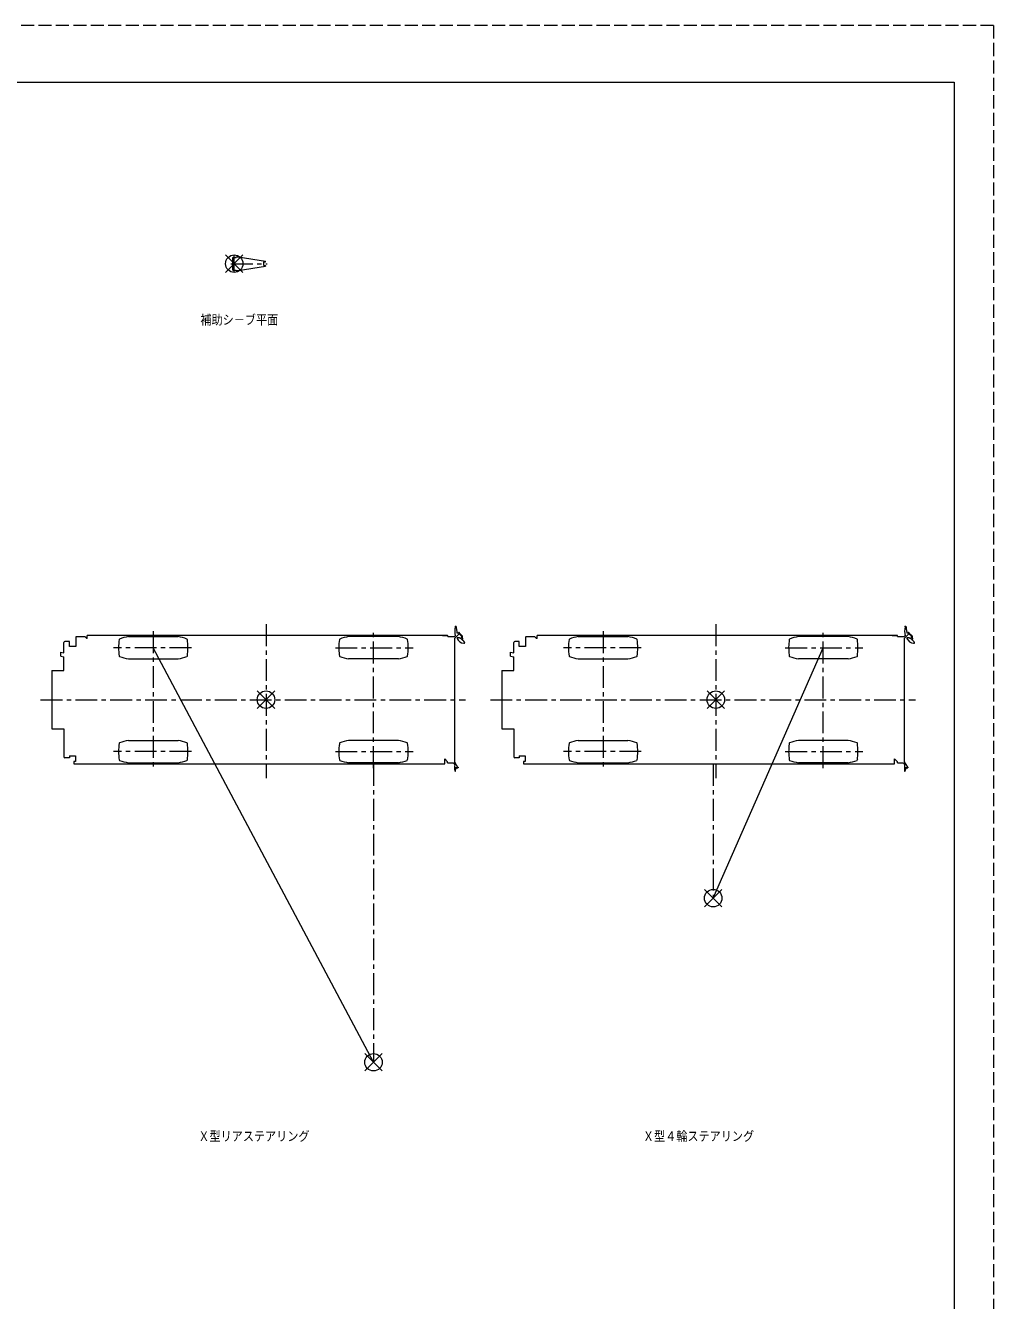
# Model space of a CAD drawing. Units: millimetres on the paper. Extents: x -420 to 420, y -297 to 297.
# Drawn here: x 198.5 to 420.5, y 4.6 to 297 of the extents above; entities that cross this region are included whole.
import ezdxf
from ezdxf.enums import TextEntityAlignment as Align

# ---------------------------------------------------------------- set-up
doc = ezdxf.new("R2010")
doc.units = ezdxf.units.MM
doc.linetypes.add('CHAIN1', pattern=[8, 5, -1, 1, -1])
doc.linetypes.add('DASHED3', pattern=[4, 3, -1])
doc.layers.add('0-0_0', color=7, linetype='Continuous', lineweight=18)
doc.layers.add('0-1_1', color=7, linetype='DASHED3', lineweight=18)
doc.styles.add('ＭＳ ゴシック', font='')
doc.styles.get('ＭＳ ゴシック').set_extended_font_data('MS Gothic')

msp = doc.modelspace()

# ---------------------------------------------------------------- linework, layer by layer
at = {"layer": '0-0_0', "color": 5}
for p, q in [((244.388, 240.383), (248.388, 244.383)), ((244.388, 244.383), (248.388, 240.383)), ((251.676, 144.406), (255.676, 140.406)), ((251.676, 140.406), (255.676, 144.406)), ((354.826, 144.406), (358.826, 140.406)), ((354.826, 140.406), (358.826, 144.406)), ((354.226, 98.892), (358.226, 94.892)), ((354.226, 94.892), (358.226, 98.892)), ((280.326, 61.264), (276.326, 57.264)), ((280.326, 57.264), (276.326, 61.264)), ((280.326, 61.264), (276.326, 57.264)), ((280.326, 57.264), (276.326, 61.264))]:
    msp.add_line(p, q, dxfattribs=at)
at = {"layer": '0-0_0'}
for p, q in [((246.088, 243.832), (246.814, 243.832)), ((246.088, 240.932), (246.088, 243.832)), ((246.814, 243.832), (246.868, 243.933)), ((246.868, 243.933), (247.319, 243.933)), ((247.319, 243.933), (253.596, 242.975)), ((253.183, 242.775), (253.553, 242.775)), ((253.183, 241.991), (253.183, 242.775)), ((253.596, 242.91), (253.596, 242.975)), ((246.088, 240.932), (246.814, 240.932)), ((246.814, 240.932), (246.868, 240.833)), ((246.868, 240.833), (247.319, 240.833)), ((247.319, 240.833), (253.596, 241.791)), ((253.183, 241.991), (253.547, 241.991)), ((253.596, 241.856), (253.596, 241.791)), ((297.079, 159.231), (297.198, 159.231)), ((297.298, 159.131), (297.298, 158.841)), ((297.298, 158.843), (297.398, 158.031)), ((297.398, 158.031), (297.448, 158.031)), ((297.448, 158.031), (297.448, 157.771)), ((400.229, 159.231), (400.348, 159.231)), ((400.448, 159.131), (400.448, 158.841)), ((400.448, 158.843), (400.548, 158.031)), ((400.548, 158.031), (400.598, 158.031)), ((400.598, 158.031), (400.598, 157.771)), ((207.353, 153.156), (207.353, 155.526)), ((208.599, 155.749), (207.576, 155.749)), ((208.599, 154.562), (208.599, 155.749)), ((210.056, 156.747), (210.056, 154.562)), ((212.186, 156.807), (210.116, 156.807)), ((212.568, 156.424), (212.186, 156.807)), ((212.691, 156.424), (212.568, 156.424)), ((212.691, 156.424), (212.691, 157.156)), ((295.326, 157.156), (212.691, 157.156)), ((220.016, 156.196), (220.096, 156.316)), ((222.131, 156.871), (233.521, 156.871)), ((235.636, 156.196), (235.556, 156.316)), ((270.516, 156.196), (270.596, 156.316)), ((284.021, 156.871), (272.631, 156.871)), ((286.136, 156.196), (286.056, 156.316)), ((294.141, 157.156), (295.361, 157.156)), ((295.361, 156.856), (295.361, 157.156)), ((295.361, 156.856), (296.653, 156.856)), ((297.045, 157.011), (296.818, 156.783)), ((297.938, 157.519), (296.876, 156.457)), ((296.876, 156.457), (296.876, 128.171)), ((297.448, 157.771), (297.806, 157.771)), ((298.531, 156.941), (297.938, 157.519)), ((298.664, 157.078), (298.044, 157.682)), ((298.456, 156.615), (298.542, 156.675)), ((298.456, 156.43), (298.456, 156.615)), ((298.456, 156.43), (298.517, 156.371)), ((298.492, 156.302), (298.517, 156.371)), ((298.562, 156.687), (298.542, 156.675)), ((298.553, 156.186), (298.669, 156.29)), ((298.562, 156.687), (298.562, 156.882)), ((298.669, 156.29), (298.731, 156.259)), ((298.731, 156.259), (298.802, 156.257)), ((298.753, 156.592), (298.753, 156.882)), ((298.831, 156.459), (298.753, 156.592)), ((298.831, 156.273), (298.802, 156.257)), ((298.831, 156.273), (298.831, 156.459)), ((310.503, 153.156), (310.503, 155.526)), ((311.749, 155.749), (310.726, 155.749)), ((311.749, 154.562), (311.749, 155.749)), ((313.206, 156.747), (313.206, 154.562)), ((315.336, 156.807), (313.266, 156.807)), ((315.719, 156.424), (315.336, 156.807)), ((315.841, 156.424), (315.719, 156.424)), ((315.841, 156.424), (315.841, 157.156)), ((398.476, 157.156), (315.841, 157.156)), ((323.166, 156.196), (323.246, 156.316)), ((325.281, 156.871), (336.671, 156.871)), ((338.786, 156.196), (338.706, 156.316)), ((373.666, 156.196), (373.746, 156.316)), ((387.171, 156.871), (375.781, 156.871)), ((389.286, 156.196), (389.206, 156.316)), ((397.291, 157.156), (398.511, 157.156)), ((398.511, 156.856), (398.511, 157.156)), ((398.511, 156.856), (399.803, 156.856)), ((400.196, 157.011), (399.968, 156.783)), ((401.088, 157.519), (400.026, 156.457)), ((400.026, 156.457), (400.026, 128.171)), ((400.598, 157.771), (400.956, 157.771)), ((401.681, 156.941), (401.088, 157.519)), ((401.814, 157.078), (401.194, 157.682)), ((401.606, 156.615), (401.692, 156.675)), ((401.606, 156.43), (401.606, 156.615)), ((401.606, 156.43), (401.667, 156.371)), ((401.642, 156.302), (401.667, 156.371)), ((401.713, 156.687), (401.692, 156.675)), ((401.703, 156.186), (401.819, 156.29)), ((401.713, 156.687), (401.713, 156.882)), ((401.819, 156.29), (401.881, 156.259)), ((401.881, 156.259), (401.952, 156.257)), ((401.904, 156.592), (401.904, 156.882)), ((401.981, 156.459), (401.904, 156.592)), ((401.981, 156.273), (401.952, 156.257)), ((401.981, 156.273), (401.981, 156.459)), ((206.602, 152.365), (206.602, 153.265)), ((206.602, 153.265), (207.353, 153.156)), ((206.602, 152.365), (207.353, 152.255)), ((207.353, 149.106), (207.353, 152.255)), ((210.056, 154.562), (208.599, 154.562)), ((220.016, 152.416), (220.096, 152.296)), ((278.326, 59.264), (227.826, 154.306)), ((235.636, 152.416), (235.556, 152.296)), ((270.516, 152.416), (270.596, 152.296)), ((286.136, 152.416), (286.056, 152.296)), ((309.752, 152.365), (309.752, 153.265)), ((309.752, 153.265), (310.503, 153.156)), ((309.752, 152.365), (310.503, 152.255)), ((310.503, 149.106), (310.503, 152.255)), ((313.206, 154.562), (311.749, 154.562)), ((323.166, 152.416), (323.246, 152.296)), ((338.786, 152.416), (338.706, 152.296)), ((356.226, 96.892), (381.476, 154.306)), ((373.666, 152.416), (373.746, 152.296)), ((389.286, 152.416), (389.206, 152.296)), ((222.131, 151.741), (233.521, 151.741)), ((284.021, 151.741), (272.631, 151.741)), ((325.281, 151.741), (336.671, 151.741)), ((387.171, 151.741), (375.781, 151.741)), ((204.576, 149.106), (207.353, 149.106)), ((204.576, 149.106), (204.576, 135.706)), ((307.726, 149.106), (310.503, 149.106)), ((307.726, 149.106), (307.726, 135.706)), ((204.576, 135.706), (207.353, 135.706)), ((207.353, 135.706), (207.353, 129.286)), ((307.726, 135.706), (310.503, 135.706)), ((310.503, 135.706), (310.503, 129.286)), ((220.016, 132.396), (220.096, 132.516)), ((222.131, 133.071), (233.521, 133.071)), ((235.636, 132.396), (235.556, 132.516)), ((270.516, 132.396), (270.596, 132.516)), ((284.021, 133.071), (272.631, 133.071)), ((286.136, 132.396), (286.056, 132.516)), ((323.166, 132.396), (323.246, 132.516)), ((325.281, 133.071), (336.671, 133.071)), ((338.786, 132.396), (338.706, 132.516)), ((373.666, 132.396), (373.746, 132.516)), ((387.171, 133.071), (375.781, 133.071)), ((389.286, 132.396), (389.206, 132.516)), ((208.599, 129.063), (207.576, 129.063)), ((208.599, 129.562), (209.956, 129.562)), ((208.599, 129.562), (208.599, 129.063)), ((209.956, 129.562), (209.956, 128.256)), ((294.646, 127.656), (294.646, 128.859)), ((295.326, 128.179), (294.646, 128.859)), ((311.749, 129.063), (310.726, 129.063)), ((311.749, 129.562), (313.106, 129.562)), ((311.749, 129.562), (311.749, 129.063)), ((313.106, 129.562), (313.106, 128.256)), ((397.796, 127.656), (397.796, 128.859)), ((398.476, 128.179), (397.796, 128.859)), ((209.591, 127.896), (209.576, 127.896)), ((209.576, 127.896), (209.576, 127.656)), ((209.576, 127.656), (294.646, 127.656)), ((209.956, 128.256), (209.591, 128.256)), ((209.591, 128.256), (209.591, 127.896)), ((220.016, 128.616), (220.096, 128.496)), ((222.131, 127.941), (233.521, 127.941)), ((235.636, 128.616), (235.556, 128.496)), ((270.516, 128.616), (270.596, 128.496)), ((284.021, 127.941), (272.631, 127.941)), ((286.136, 128.616), (286.056, 128.496)), ((295.326, 127.956), (295.326, 128.179)), ((295.326, 127.956), (296.686, 127.956)), ((296.686, 127.956), (296.955, 127.49)), ((296.876, 128.171), (297.599, 126.921)), ((296.941, 126.086), (296.941, 126.033)), ((297.051, 125.981), (296.993, 125.981)), ((297.151, 126.741), (297.151, 126.431)), ((297.392, 126.741), (297.151, 126.741)), ((297.724, 126.741), (297.596, 126.741)), ((297.599, 126.921), (297.724, 126.921)), ((297.724, 126.921), (297.724, 126.741)), ((312.741, 127.896), (312.726, 127.896)), ((312.726, 127.896), (312.726, 127.656)), ((312.726, 127.656), (397.796, 127.656)), ((313.106, 128.256), (312.741, 128.256)), ((312.741, 128.256), (312.741, 127.896)), ((323.166, 128.616), (323.246, 128.496)), ((325.281, 127.941), (336.671, 127.941)), ((338.786, 128.616), (338.706, 128.496)), ((373.666, 128.616), (373.746, 128.496)), ((387.171, 127.941), (375.781, 127.941)), ((389.286, 128.616), (389.206, 128.496)), ((398.476, 127.956), (398.476, 128.179)), ((398.476, 127.956), (399.836, 127.956)), ((399.836, 127.956), (400.106, 127.49)), ((400.026, 128.171), (400.749, 126.921)), ((400.091, 126.086), (400.091, 126.033)), ((400.201, 125.981), (400.143, 125.981)), ((400.301, 126.741), (400.301, 126.431)), ((400.542, 126.741), (400.301, 126.741)), ((400.874, 126.741), (400.746, 126.741)), ((400.749, 126.921), (400.874, 126.921)), ((400.874, 126.921), (400.874, 126.741))]:
    msp.add_line(p, q, dxfattribs=at)
at = {"layer": '0-0_0', "linetype": 'CHAIN1'}
for p, q in [((246.388, 240.324), (246.388, 244.403)), ((245.628, 242.383), (253.951, 242.383)), ((227.826, 158.099), (227.826, 126.718)), ((253.676, 159.712), (253.676, 124.436)), ((278.326, 126.713), (278.326, 158.094)), ((330.976, 158.099), (330.976, 126.718)), ((356.826, 159.712), (356.826, 124.436)), ((381.476, 126.713), (381.476, 158.094)), ((236.56, 154.306), (218.735, 154.306)), ((269.591, 154.306), (287.417, 154.306)), ((339.711, 154.306), (321.885, 154.306)), ((372.742, 154.306), (390.567, 154.306)), ((201.972, 142.406), (299.452, 142.406)), ((305.122, 142.406), (402.602, 142.406)), ((236.56, 130.506), (218.735, 130.506)), ((269.591, 130.506), (287.417, 130.506)), ((339.711, 130.506), (321.885, 130.506)), ((372.742, 130.506), (390.567, 130.506)), ((278.326, 127.656), (278.326, 59.264)), ((356.226, 127.656), (356.226, 96.892))]:
    msp.add_line(p, q, dxfattribs=at)
at = {"layer": '0-0_0', "color": 5}
for centre in [(246.388, 242.383), (253.676, 142.406), (356.826, 142.406), (356.226, 96.892), (278.326, 59.264), (278.326, 59.264)]:
    msp.add_circle(centre, 2, dxfattribs=at)
at = {"layer": '0-0_0'}
for centre, radius, start, end in [((253.542, 242.824), 0.0496, 276.07122, 281.66759), ((253.533, 242.825), 0.0528, 290.34274, 295.93911), ((253.525, 242.827), 0.0583, 302.44903, 308.0454), ((253.517, 242.829), 0.0654, 312.19874, 317.79511), ((253.509, 242.832), 0.0734, 319.93559, 325.53196), ((253.502, 242.836), 0.0817, 326.12201, 331.71838), ((253.495, 242.841), 0.0901, 331.15979, 336.75616), ((253.489, 242.847), 0.0981, 335.35437, 340.95074), ((253.483, 242.853), 0.106, 338.92806, 344.52443), ((253.478, 242.859), 0.113, 342.04161, 347.63798), ((253.473, 242.866), 0.119, 344.81259, 350.40896), ((253.469, 242.873), 0.124, 347.32876, 352.92514), ((253.466, 242.881), 0.128, 349.65749, 355.25386), ((253.463, 242.889), 0.132, 351.85221, 357.44858), ((253.462, 242.898), 0.134, 353.9571, 359.55348), ((253.461, 242.906), 0.135, 356.01042, 1.6068), ((253.544, 241.941), 0.0494, 80.67226, 86.32523), ((253.535, 241.941), 0.0521, 65.9618, 71.61477), ((253.527, 241.939), 0.0573, 53.33268, 58.98565), ((253.519, 241.937), 0.0643, 43.12658, 48.77955), ((253.511, 241.934), 0.0722, 35.04256, 40.69553), ((253.503, 241.93), 0.0806, 28.60563, 34.2586), ((253.496, 241.925), 0.0891, 23.3891, 29.04207), ((253.49, 241.92), 0.0972, 19.0659, 24.71886), ((253.484, 241.914), 0.105, 15.39803, 21.05099), ((253.478, 241.907), 0.112, 12.21401, 17.86698), ((253.474, 241.9), 0.118, 9.38906, 15.04203), ((253.469, 241.893), 0.124, 6.83049, 12.48346), ((253.466, 241.885), 0.128, 4.46753, 10.1205), ((253.464, 241.877), 0.131, 2.2443, 7.89727), ((253.462, 241.869), 0.134, 0.11484, 5.76781), ((253.461, 241.86), 0.135, 358.0395, 3.69247), ((302.977, 158.081), 6, 169.92139, 190.07864), ((302.978, 158.081), 6.03, 169.19592, 169.68747), ((297.07, 159.156), 0.025, 169.68693, 270.00304), ((297.079, 159.206), 0.025, 92.23677, 170.72222), ((297.198, 159.131), 0.1, 0.00025, 90.00024), ((406.128, 158.081), 6, 169.92139, 190.07864), ((406.128, 158.081), 6.03, 169.19592, 169.68747), ((400.22, 159.156), 0.025, 169.68693, 270.00304), ((400.229, 159.206), 0.025, 92.23677, 170.72222), ((400.348, 159.131), 0.1, 0.00025, 90.00024), ((207.576, 155.526), 0.223, 89.99999, 179.99997), ((210.116, 156.747), 0.06, 89.99996, 180.00001), ((232.703, 154.306), 12.828, 171.52721, 188.47279), ((223.73, 147), 10, 99.20109, 111.30915), ((231.922, 147), 10, 68.69085, 80.79891), ((222.948, 154.306), 12.828, 351.52721, 8.47279), ((283.203, 154.306), 12.828, 171.52721, 187.32892), ((274.23, 147), 10, 99.2011, 111.30915), ((282.422, 147), 10, 68.69085, 80.79891), ((273.448, 154.306), 12.828, 351.52721, 8.47279), ((296.653, 156.633), 0.223, 42.31634, 90.00004), ((297.07, 157.006), 0.025, 90.00022, 168.80147), ((297.822, 156.497), 0.342, 174.11679, 177.95504), ((297.858, 156.532), 0.378, 183.43088, 187.26913), ((297.79, 156.46), 0.316, 162.95012, 166.78837), ((297.895, 156.564), 0.42, 191.00462, 194.84287), ((297.759, 156.421), 0.302, 150.27195, 154.1102), ((297.935, 156.594), 0.466, 197.13438, 200.97263), ((299.147, 157.156), 1.8, 203.14048, 265.82499), ((297.732, 156.379), 0.302, 137.02119, 140.85944), ((297.976, 156.621), 0.514, 202.13149, 205.96974), ((297.707, 156.337), 0.317, 124.42033, 128.25858), ((298.019, 156.645), 0.564, 206.25867, 210.09692), ((297.685, 156.292), 0.344, 113.37244, 117.21069), ((297.666, 156.246), 0.38, 104.1806, 108.01885), ((297.65, 156.199), 0.423, 96.71261, 100.55086), ((297.638, 156.151), 0.469, 90.66725, 94.5055), ((297.629, 156.103), 0.518, 85.73532, 89.57357), ((297.623, 156.054), 0.567, 81.65802, 85.49627), ((297.733, 156.178), 0.438, 89.54474, 93.67605), ((297.724, 156.13), 0.486, 84.47011, 88.60143), ((297.72, 156.082), 0.534, 80.3149, 84.44621), ((297.908, 157.681), 0.136, 0.37628, 138.55226), ((297.718, 156.033), 0.583, 76.85099, 80.9823), ((297.72, 155.984), 0.63, 73.91104, 78.04235), ((297.726, 155.936), 0.675, 71.37259, 75.5039), ((297.735, 155.888), 0.718, 69.14526, 73.27657), ((297.747, 155.841), 0.758, 67.16142, 71.29274), ((297.763, 155.795), 0.794, 65.36969, 69.501), ((297.782, 155.751), 0.828, 63.73027, 67.86159), ((297.805, 155.707), 0.858, 62.21181, 66.34313), ((297.83, 155.666), 0.884, 60.78908, 64.9204), ((297.858, 155.626), 0.905, 59.44136, 63.57268), ((297.889, 155.589), 0.923, 58.15121, 62.28252), ((297.923, 155.554), 0.936, 56.90357, 61.03489), ((297.959, 155.521), 0.945, 55.68507, 59.81639), ((298.458, 156.867), 0.104, 359.99999, 45.77418), ((298.022, 155.331), 1.033, 50.36476, 57.70301), ((298.458, 156.867), 0.295, 359.99999, 45.77418), ((298.108, 155.294), 1.011, 48.17899, 55.51724), ((298.199, 155.267), 0.974, 45.86017, 53.19843), ((298.292, 155.253), 0.923, 43.31882, 50.65708), ((298.387, 155.25), 0.858, 40.43436, 47.77261), ((299.092, 155.896), 0.541, 261.99093, 269.32919), ((298.481, 155.26), 0.782, 37.03179, 44.37005), ((299.074, 155.804), 0.448, 271.45544, 278.79369), ((298.573, 155.281), 0.697, 32.84039, 40.17865), ((299.045, 155.714), 0.366, 285.50483, 292.84308), ((298.661, 155.314), 0.605, 27.41683, 34.75509), ((299.004, 155.628), 0.312, 305.93742, 313.27567), ((298.745, 155.358), 0.51, 20.00195, 27.34021), ((298.953, 155.549), 0.303, 330.89536, 338.23362), ((298.822, 155.413), 0.42, 9.28781, 16.62607), ((298.892, 155.477), 0.345, 353.31194, 0.6502), ((310.726, 155.526), 0.223, 89.99999, 179.99997), ((313.266, 156.747), 0.06, 89.99996, 180.00001), ((335.854, 154.306), 12.828, 171.52721, 188.47279), ((326.88, 147), 10, 99.20109, 111.30915), ((335.072, 147), 10, 68.69085, 80.79891), ((326.099, 154.306), 12.828, 351.52721, 8.47279), ((386.354, 154.306), 12.828, 171.52721, 187.32892), ((377.38, 147), 10, 99.2011, 111.30915), ((385.572, 147), 10, 68.69085, 80.79891), ((376.599, 154.306), 12.828, 351.52721, 8.47279), ((399.803, 156.633), 0.223, 42.31634, 90.00004), ((400.22, 157.006), 0.025, 90.00022, 168.80147), ((400.973, 156.497), 0.342, 174.11679, 177.95504), ((401.008, 156.532), 0.378, 183.43088, 187.26913), ((400.94, 156.46), 0.316, 162.95012, 166.78837), ((401.045, 156.564), 0.42, 191.00462, 194.84287), ((400.909, 156.421), 0.302, 150.27195, 154.1102), ((401.085, 156.594), 0.466, 197.13438, 200.97263), ((402.297, 157.156), 1.8, 203.14048, 265.82499), ((400.882, 156.379), 0.302, 137.02119, 140.85944), ((401.126, 156.621), 0.514, 202.13149, 205.96974), ((400.857, 156.337), 0.317, 124.42033, 128.25858), ((401.17, 156.645), 0.564, 206.25867, 210.09692), ((400.835, 156.292), 0.344, 113.37244, 117.21069), ((400.816, 156.246), 0.38, 104.1806, 108.01885), ((400.801, 156.199), 0.423, 96.71261, 100.55086), ((400.788, 156.151), 0.469, 90.66725, 94.5055), ((400.779, 156.103), 0.518, 85.73532, 89.57357), ((400.773, 156.054), 0.567, 81.65802, 85.49627), ((400.883, 156.178), 0.438, 89.54474, 93.67605), ((400.875, 156.13), 0.486, 84.47011, 88.60143), ((400.87, 156.082), 0.534, 80.3149, 84.44621), ((401.058, 157.681), 0.136, 0.37628, 138.55226), ((400.868, 156.033), 0.583, 76.85099, 80.9823), ((400.87, 155.984), 0.63, 73.91104, 78.04235), ((400.876, 155.936), 0.675, 71.37259, 75.5039), ((400.885, 155.888), 0.718, 69.14526, 73.27657), ((400.898, 155.841), 0.758, 67.16142, 71.29274), ((400.913, 155.795), 0.794, 65.36969, 69.501), ((400.932, 155.751), 0.828, 63.73027, 67.86159), ((400.955, 155.707), 0.858, 62.21181, 66.34313), ((400.98, 155.666), 0.884, 60.78908, 64.9204), ((401.008, 155.626), 0.905, 59.44136, 63.57268), ((401.039, 155.589), 0.923, 58.15121, 62.28252), ((401.073, 155.554), 0.936, 56.90357, 61.03489), ((401.109, 155.521), 0.945, 55.68507, 59.81639), ((401.608, 156.867), 0.104, 359.99999, 45.77418), ((401.172, 155.331), 1.033, 50.36476, 57.70301), ((401.608, 156.867), 0.295, 359.99999, 45.77418), ((401.258, 155.294), 1.011, 48.17899, 55.51724), ((401.349, 155.267), 0.974, 45.86017, 53.19843), ((401.443, 155.253), 0.923, 43.31882, 50.65708), ((401.537, 155.25), 0.858, 40.43436, 47.77261), ((402.242, 155.896), 0.541, 261.99093, 269.32919), ((401.631, 155.26), 0.782, 37.03179, 44.37005), ((402.224, 155.804), 0.448, 271.45544, 278.79369), ((401.723, 155.281), 0.697, 32.84039, 40.17865), ((402.195, 155.714), 0.366, 285.50483, 292.84308), ((401.812, 155.314), 0.605, 27.41683, 34.75509), ((402.154, 155.628), 0.312, 305.93742, 313.27567), ((401.895, 155.358), 0.51, 20.00195, 27.34021), ((402.103, 155.549), 0.303, 330.89536, 338.23362), ((401.972, 155.413), 0.42, 9.28781, 16.62607), ((402.042, 155.477), 0.345, 353.31194, 0.6502), ((223.73, 161.613), 10, 248.69085, 260.7989), ((231.922, 161.613), 10, 279.20109, 291.30915), ((283.203, 154.306), 12.828, 187.09167, 188.47279), ((274.23, 161.613), 10, 248.69085, 260.7989), ((282.422, 161.613), 10, 279.20109, 291.30915), ((326.88, 161.613), 10, 248.69085, 260.7989), ((335.072, 161.613), 10, 279.20109, 291.30915), ((386.354, 154.306), 12.828, 187.09167, 188.47279), ((377.38, 161.613), 10, 248.69085, 260.7989), ((385.572, 161.613), 10, 279.20109, 291.30915), ((232.703, 130.506), 12.828, 171.52721, 188.47279), ((223.73, 123.2), 10, 99.2011, 111.30915), ((231.922, 123.2), 10, 68.69085, 80.79891), ((222.948, 130.506), 12.828, 351.52721, 8.47279), ((283.203, 130.506), 12.828, 172.22989, 188.47279), ((283.203, 130.506), 12.828, 171.52721, 172.79209), ((274.23, 123.2), 10, 99.2011, 111.30915), ((282.422, 123.2), 10, 68.69085, 80.79891), ((273.448, 130.506), 12.828, 351.52721, 8.47279), ((335.854, 130.506), 12.828, 171.52721, 188.47279), ((326.88, 123.2), 10, 99.2011, 111.30915), ((335.072, 123.2), 10, 68.69085, 80.79891), ((326.099, 130.506), 12.828, 351.52721, 8.47279), ((386.354, 130.506), 12.828, 172.22989, 188.47279), ((386.354, 130.506), 12.828, 171.52721, 172.79209), ((377.38, 123.2), 10, 99.2011, 111.30915), ((385.572, 123.2), 10, 68.69085, 80.79891), ((376.599, 130.506), 12.828, 351.52721, 8.47279), ((207.576, 129.286), 0.223, 180.00003, 270.00001), ((310.726, 129.286), 0.223, 180.00003, 270.00001), ((223.73, 137.812), 10, 248.69085, 260.7989), ((231.922, 137.812), 10, 279.20109, 291.30915), ((274.23, 137.812), 10, 248.69085, 260.7989), ((282.422, 137.812), 10, 279.20109, 291.30915), ((305.134, 126.831), 8.205, 175.39343, 185.06906), ((296.961, 126.086), 0.02, 90.00013, 180.00002), ((296.993, 126.033), 0.052, 180.00013, 270.00004), ((297.034, 126.082), 0.102, 279.65342, 285.27842), ((297, 126.085), 0.119, 300.91106, 306.53606), ((296.966, 126.092), 0.146, 315.6093, 321.2343), ((296.933, 126.102), 0.178, 325.34433, 330.96933), ((296.902, 126.115), 0.213, 332.02103, 337.64603), ((296.871, 126.131), 0.247, 336.84495, 342.46995), ((296.843, 126.15), 0.28, 340.50759, 346.13259), ((296.816, 126.172), 0.311, 343.41122, 349.03622), ((296.792, 126.196), 0.34, 345.79987, 351.42487), ((296.77, 126.223), 0.366, 347.82864, 353.45364), ((296.751, 126.251), 0.389, 349.60065, 355.22565), ((296.735, 126.282), 0.409, 351.18755, 356.81255), ((296.722, 126.313), 0.425, 352.64134, 358.26634), ((296.712, 126.346), 0.437, 354.00149, 359.62649), ((296.705, 126.38), 0.445, 355.29951, 0.92451), ((296.702, 126.414), 0.45, 356.56202, 2.18702), ((297.494, 126.831), 0.136, 221.43214, 318.56786), ((326.88, 137.812), 10, 248.69085, 260.7989), ((335.072, 137.812), 10, 279.20109, 291.30915), ((377.38, 137.812), 10, 248.69085, 260.7989), ((385.572, 137.812), 10, 279.20109, 291.30915), ((408.285, 126.831), 8.205, 175.39343, 185.06906), ((400.111, 126.086), 0.02, 90.00013, 180.00002), ((400.143, 126.033), 0.052, 180.00013, 270.00004), ((400.184, 126.082), 0.102, 279.65342, 285.27842), ((400.15, 126.085), 0.119, 300.91106, 306.53606), ((400.116, 126.092), 0.146, 315.6093, 321.2343), ((400.084, 126.102), 0.178, 325.34433, 330.96933), ((400.052, 126.115), 0.213, 332.02103, 337.64603), ((400.022, 126.131), 0.247, 336.84495, 342.46995), ((399.993, 126.15), 0.28, 340.50759, 346.13259), ((399.967, 126.172), 0.311, 343.41122, 349.03622), ((399.942, 126.196), 0.34, 345.79987, 351.42487), ((399.921, 126.223), 0.366, 347.82864, 353.45364), ((399.902, 126.251), 0.389, 349.60065, 355.22565), ((399.885, 126.282), 0.409, 351.18755, 356.81255), ((399.872, 126.313), 0.425, 352.64134, 358.26634), ((399.862, 126.346), 0.437, 354.00149, 359.62649), ((399.856, 126.38), 0.445, 355.29951, 0.92451), ((399.852, 126.414), 0.45, 356.56202, 2.18702), ((400.644, 126.831), 0.136, 221.43214, 318.56786)]:
    msp.add_arc(centre, radius, start, end, dxfattribs=at)
at = {"layer": '0-1_1'}
for q in [(-420.5, 297), (420.5, -297), (420.5, -297)]:
    msp.add_line((420.5, 297), q, dxfattribs=at)
at = {"layer": '0-1_1', "linetype": 'Continuous'}
for p, q in [((-411.5, 284), (411.5, 284)), ((411.5, 284), (411.5, -286))]:
    msp.add_line(p, q, dxfattribs=at)

# ---------------------------------------------------------------- texts
at = {"layer": '0-0_0', "style": 'ＭＳ ゴシック', "width": 0.85}
for s, p in [('補助シ－ブ平面', (238.631, 227.768)), ('Ｘ型リアステアリング', (238.162, 40.559)), ('Ｘ型４輪ステアリング', (340.112, 40.559))]:
    msp.add_text(s, height=2.199, dxfattribs=at).set_placement(p, align=Align.BOTTOM_LEFT)

doc.saveas('drawing.dxf')
